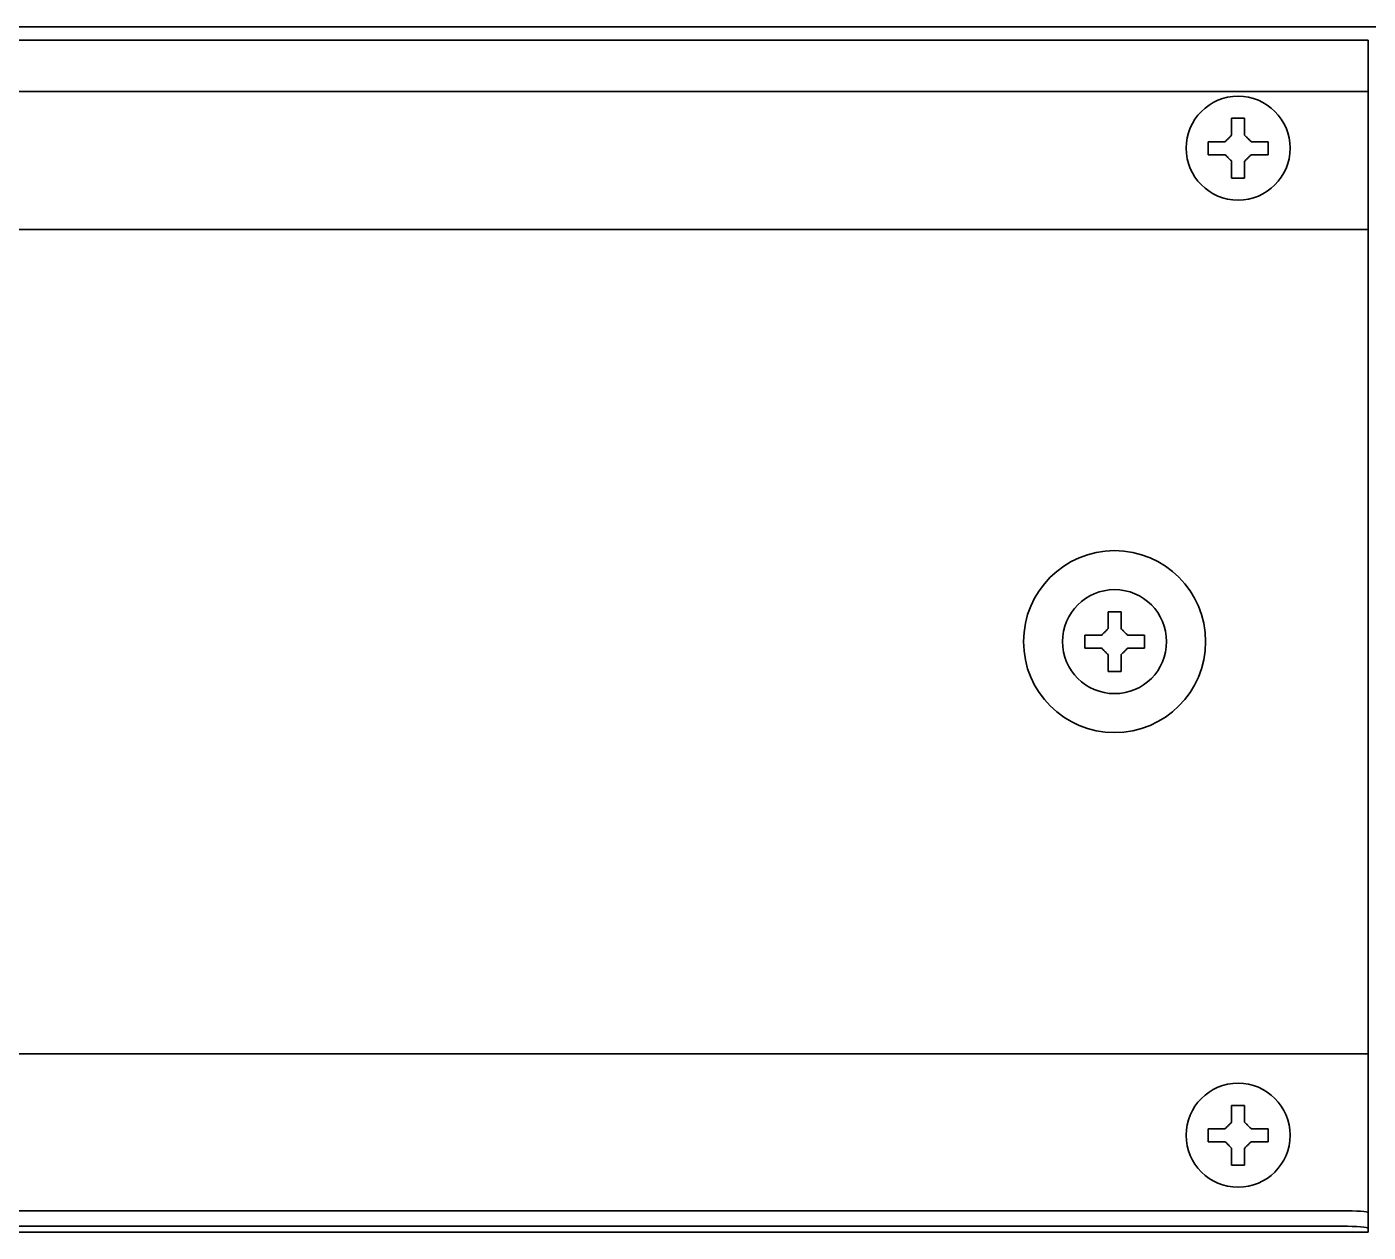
# Model space of a CAD drawing. Header units: inches. Extents: x 90 to 4161, y -506 to 3104.
# Drawn here: x 2831.2 to 2934.4, y 2842.1 to 2934.8 of the extents above; entities that cross this region are included whole.
import ezdxf

# ---------------------------------------------------------------- set-up
doc = ezdxf.new("R2010")
doc.units = ezdxf.units.IN
doc.layers.add('1', color=7, linetype='Continuous', true_color=0xffffff)

msp = doc.modelspace()

# ---------------------------------------------------------------- linework, layer by layer
at = {"layer": '1', "color": 7, "linetype": 'Continuous', "lineweight": 35}
for p, q in [((2311.39, 2934.8), (2940.39, 2934.8)), ((2934.39, 2933.77), (2317.39, 2933.77)), ((2934.39, 2933.77), (2934.39, 2933.56)), ((2934.39, 2933.56), (2934.39, 2930.01)), ((2317.39, 2929.83), (2934.39, 2929.83)), ((2934.39, 2930.01), (2934.39, 2929.83)), ((2934.39, 2929.83), (2934.39, 2920.2)), ((2922.09, 2925.46), (2922.09, 2925.96)), ((2922.09, 2924.96), (2922.09, 2925.46)), ((2926.69, 2925.96), (2926.69, 2925.46)), ((2926.69, 2925.46), (2926.69, 2924.96)), ((2934.39, 2919.2), (2934.39, 2920.2)), ((2934.39, 2919.2), (2317.39, 2919.2)), ((2934.39, 2917), (2934.39, 2919.2)), ((2934.39, 2917), (2934.39, 2858)), ((2912.59, 2887.5), (2912.59, 2888)), ((2912.59, 2887), (2912.59, 2887.5)), ((2917.19, 2888), (2917.19, 2887.5)), ((2917.19, 2887.5), (2917.19, 2887)), ((2934.39, 2855.8), (2934.39, 2858)), ((2934.39, 2855.8), (2317.39, 2855.8)), ((2934.39, 2854.8), (2934.39, 2855.8)), ((2934.39, 2854.8), (2934.39, 2844.27)), ((2922.09, 2849.53), (2922.09, 2850.03)), ((2926.69, 2850.03), (2926.69, 2849.53)), ((2922.09, 2849.03), (2922.09, 2849.53)), ((2926.69, 2849.53), (2926.69, 2849.03)), ((2934.39, 2844.27), (2934.39, 2843.58)), ((2319.39, 2843.72), (2932.39, 2843.72)), ((2934.39, 2843.58), (2934.39, 2842.39)), ((2317.39, 2842.07), (2934.39, 2842.07)), ((2319.39, 2842.53), (2932.39, 2842.53)), ((2934.39, 2842.08), (2934.39, 2842.39)), ((2934.39, 2842.08), (2934.39, 2842.07))]:
    msp.add_line(p, q, dxfattribs=at)
for centre, radius in [((2924.39, 2925.46), 4), ((2914.89, 2887.5), 7), ((2914.89, 2887.5), 4), ((2924.39, 2849.53), 4)]:
    msp.add_circle(centre, radius, dxfattribs=at)
for centre, major_axis, start_param, end_param in [((2932.39, 2843.58), (-2, 0), 3.141593, 4.712389), ((2932.39, 2842.39), (2, 0), 0, 1.570796)]:
    msp.add_ellipse(centre, major_axis=major_axis, ratio=0.069756, start_param=start_param, end_param=end_param, dxfattribs=at)
for points in [[(2923.89, 2926.46), (2923.89, 2926.51), (2923.89, 2926.62), (2923.89, 2926.78), (2923.89, 2926.94), (2923.89, 2927.1), (2923.89, 2927.25), (2923.89, 2927.41), (2923.89, 2927.57), (2923.89, 2927.7), (2923.89, 2927.76)], [(2923.89, 2927.76), (2924.06, 2927.76), (2924.39, 2927.76), (2924.72, 2927.76), (2924.89, 2927.76)], [(2923.39, 2925.96), (2923.41, 2925.98), (2923.46, 2926.03), (2923.53, 2926.1), (2923.61, 2926.17), (2923.68, 2926.25), (2923.75, 2926.32), (2923.82, 2926.39), (2923.87, 2926.44), (2923.89, 2926.46)], [(2924.89, 2926.46), (2924.92, 2926.43), (2924.97, 2926.38), (2925.04, 2926.31), (2925.11, 2926.24), (2925.18, 2926.17), (2925.25, 2926.1), (2925.32, 2926.03), (2925.37, 2925.98), (2925.39, 2925.96)], [(2925.39, 2925.96), (2925.45, 2925.96), (2925.55, 2925.96), (2925.71, 2925.96), (2925.87, 2925.96), (2926.03, 2925.96), (2926.18, 2925.96), (2926.34, 2925.96), (2926.5, 2925.96), (2926.63, 2925.96), (2926.69, 2925.96)], [(2923.39, 2924.96), (2923.34, 2924.96), (2923.23, 2924.96), (2923.07, 2924.96), (2922.91, 2924.96), (2922.75, 2924.96), (2922.6, 2924.96), (2922.44, 2924.96), (2922.28, 2924.96), (2922.15, 2924.96), (2922.09, 2924.96)], [(2923.89, 2924.46), (2923.86, 2924.49), (2923.81, 2924.54), (2923.74, 2924.61), (2923.67, 2924.68), (2923.6, 2924.75), (2923.53, 2924.82), (2923.46, 2924.89), (2923.41, 2924.94), (2923.39, 2924.96)], [(2925.39, 2924.96), (2925.37, 2924.94), (2925.32, 2924.89), (2925.25, 2924.82), (2925.18, 2924.75), (2925.11, 2924.67), (2925.03, 2924.6), (2924.96, 2924.53), (2924.91, 2924.48), (2924.89, 2924.46)], [(2924.89, 2924.46), (2924.89, 2924.41), (2924.89, 2924.3), (2924.89, 2924.14), (2924.89, 2923.98), (2924.89, 2923.82), (2924.89, 2923.67), (2924.89, 2923.51), (2924.89, 2923.35), (2924.89, 2923.22), (2924.89, 2923.16)], [(2924.89, 2923.16), (2924.72, 2923.16), (2924.39, 2923.16), (2924.06, 2923.16), (2923.89, 2923.16)], [(2914.39, 2888.5), (2914.39, 2888.55), (2914.39, 2888.66), (2914.39, 2888.82), (2914.39, 2888.98), (2914.39, 2889.14), (2914.39, 2889.29), (2914.39, 2889.44), (2914.39, 2889.61), (2914.39, 2889.73), (2914.39, 2889.8)], [(2914.39, 2889.8), (2914.56, 2889.8), (2914.89, 2889.8), (2915.22, 2889.8), (2915.39, 2889.8)], [(2913.89, 2888), (2913.91, 2888.02), (2913.96, 2888.07), (2914.03, 2888.14), (2914.11, 2888.21), (2914.18, 2888.28), (2914.25, 2888.35), (2914.32, 2888.43), (2914.37, 2888.47), (2914.39, 2888.5)], [(2915.39, 2888.5), (2915.42, 2888.47), (2915.47, 2888.42), (2915.54, 2888.35), (2915.61, 2888.27), (2915.68, 2888.2), (2915.75, 2888.14), (2915.82, 2888.07), (2915.87, 2888.02), (2915.89, 2888)], [(2915.89, 2888), (2915.95, 2888), (2916.05, 2888), (2916.21, 2888), (2916.37, 2888), (2916.53, 2888), (2916.68, 2888), (2916.84, 2888), (2917, 2888), (2917.13, 2888), (2917.19, 2888)], [(2913.89, 2887), (2913.84, 2887), (2913.73, 2887), (2913.57, 2887), (2913.41, 2887), (2913.25, 2887), (2913.1, 2887), (2912.94, 2887), (2912.78, 2887), (2912.65, 2887), (2912.59, 2887)], [(2914.39, 2886.5), (2914.36, 2886.52), (2914.31, 2886.57), (2914.24, 2886.65), (2914.17, 2886.72), (2914.1, 2886.79), (2914.03, 2886.86), (2913.96, 2886.93), (2913.91, 2886.97), (2913.89, 2887)], [(2915.89, 2887), (2915.87, 2886.97), (2915.82, 2886.93), (2915.75, 2886.85), (2915.68, 2886.78), (2915.61, 2886.71), (2915.53, 2886.64), (2915.46, 2886.57), (2915.41, 2886.52), (2915.39, 2886.5)], [(2915.39, 2886.5), (2915.39, 2886.44), (2915.39, 2886.33), (2915.39, 2886.17), (2915.39, 2886.01), (2915.39, 2885.86), (2915.39, 2885.71), (2915.39, 2885.55), (2915.39, 2885.38), (2915.39, 2885.26), (2915.39, 2885.2)], [(2915.39, 2885.2), (2915.22, 2885.2), (2914.89, 2885.2), (2914.56, 2885.2), (2914.39, 2885.2)], [(2923.89, 2850.53), (2923.89, 2850.59), (2923.89, 2850.7), (2923.89, 2850.86), (2923.89, 2851.02), (2923.89, 2851.17), (2923.89, 2851.32), (2923.89, 2851.48), (2923.89, 2851.65), (2923.89, 2851.77), (2923.89, 2851.83)], [(2923.89, 2851.83), (2924.06, 2851.83), (2924.39, 2851.83), (2924.72, 2851.83), (2924.89, 2851.83)], [(2923.39, 2850.03), (2923.41, 2850.06), (2923.46, 2850.11), (2923.53, 2850.18), (2923.61, 2850.25), (2923.68, 2850.32), (2923.75, 2850.39), (2923.82, 2850.46), (2923.87, 2850.51), (2923.89, 2850.53)], [(2924.89, 2850.53), (2924.92, 2850.51), (2924.97, 2850.46), (2925.04, 2850.38), (2925.11, 2850.31), (2925.18, 2850.24), (2925.25, 2850.17), (2925.32, 2850.1), (2925.37, 2850.06), (2925.39, 2850.03)], [(2925.39, 2850.03), (2925.45, 2850.03), (2925.55, 2850.03), (2925.71, 2850.03), (2925.87, 2850.03), (2926.03, 2850.03), (2926.18, 2850.03), (2926.34, 2850.03), (2926.5, 2850.03), (2926.63, 2850.03), (2926.69, 2850.03)], [(2923.39, 2849.03), (2923.34, 2849.03), (2923.23, 2849.03), (2923.07, 2849.03), (2922.91, 2849.03), (2922.75, 2849.03), (2922.6, 2849.03), (2922.44, 2849.03), (2922.28, 2849.03), (2922.15, 2849.03), (2922.09, 2849.03)], [(2923.89, 2848.53), (2923.86, 2848.56), (2923.81, 2848.61), (2923.74, 2848.69), (2923.67, 2848.76), (2923.6, 2848.83), (2923.53, 2848.9), (2923.46, 2848.97), (2923.41, 2849.01), (2923.39, 2849.03)], [(2925.39, 2849.03), (2925.37, 2849.01), (2925.32, 2848.96), (2925.25, 2848.89), (2925.18, 2848.82), (2925.11, 2848.75), (2925.03, 2848.68), (2924.96, 2848.61), (2924.91, 2848.56), (2924.89, 2848.53)], [(2924.89, 2848.53), (2924.89, 2848.48), (2924.89, 2848.37), (2924.89, 2848.21), (2924.89, 2848.05), (2924.89, 2847.9), (2924.89, 2847.74), (2924.89, 2847.59), (2924.89, 2847.42), (2924.89, 2847.3), (2924.89, 2847.23)], [(2924.89, 2847.23), (2924.72, 2847.23), (2924.39, 2847.23), (2924.06, 2847.23), (2923.89, 2847.23)]]:
    msp.add_open_spline(points, degree=3, dxfattribs=at)
for points in [[(2924.89, 2927.76), (2924.89, 2927.56), (2924.89, 2927.35), (2924.89, 2927.02), (2924.89, 2926.91), (2924.89, 2926.69), (2924.89, 2926.57), (2924.89, 2926.46)], [(2922.09, 2925.96), (2922.29, 2925.96), (2922.5, 2925.96), (2922.83, 2925.96), (2922.94, 2925.96), (2923.16, 2925.96), (2923.28, 2925.96), (2923.39, 2925.96)], [(2923.89, 2923.16), (2923.89, 2923.36), (2923.89, 2923.57), (2923.89, 2923.9), (2923.89, 2924.01), (2923.89, 2924.23), (2923.89, 2924.34), (2923.89, 2924.46)], [(2926.69, 2924.96), (2926.49, 2924.96), (2926.28, 2924.96), (2925.95, 2924.96), (2925.84, 2924.96), (2925.62, 2924.96), (2925.51, 2924.96), (2925.39, 2924.96)], [(2915.39, 2889.8), (2915.39, 2889.59), (2915.39, 2889.38), (2915.39, 2889.06), (2915.39, 2888.95), (2915.39, 2888.73), (2915.39, 2888.61), (2915.39, 2888.5)], [(2912.59, 2888), (2912.79, 2888), (2913, 2888), (2913.33, 2888), (2913.44, 2888), (2913.66, 2888), (2913.78, 2888), (2913.89, 2888)], [(2914.39, 2885.2), (2914.39, 2885.4), (2914.39, 2885.61), (2914.39, 2885.93), (2914.39, 2886.04), (2914.39, 2886.27), (2914.39, 2886.38), (2914.39, 2886.5)], [(2917.19, 2887), (2916.99, 2887), (2916.78, 2887), (2916.45, 2887), (2916.34, 2887), (2916.12, 2887), (2916.01, 2887), (2915.89, 2887)], [(2924.89, 2851.83), (2924.89, 2851.63), (2924.89, 2851.42), (2924.89, 2851.1), (2924.89, 2850.99), (2924.89, 2850.76), (2924.89, 2850.65), (2924.89, 2850.53)], [(2922.09, 2850.03), (2922.29, 2850.03), (2922.5, 2850.03), (2922.83, 2850.03), (2922.94, 2850.03), (2923.16, 2850.03), (2923.28, 2850.03), (2923.39, 2850.03)], [(2926.69, 2849.03), (2926.49, 2849.03), (2926.28, 2849.03), (2925.95, 2849.03), (2925.84, 2849.03), (2925.62, 2849.03), (2925.51, 2849.03), (2925.39, 2849.03)], [(2923.89, 2847.23), (2923.89, 2847.44), (2923.89, 2847.65), (2923.89, 2847.97), (2923.89, 2848.08), (2923.89, 2848.31), (2923.89, 2848.42), (2923.89, 2848.53)]]:
    msp.add_open_spline(points, degree=3, knots=[0, 0, 0, 0, 0.5, 0.5, 0.75, 0.75, 1, 1, 1, 1], dxfattribs=at)

doc.saveas('drawing.dxf')
